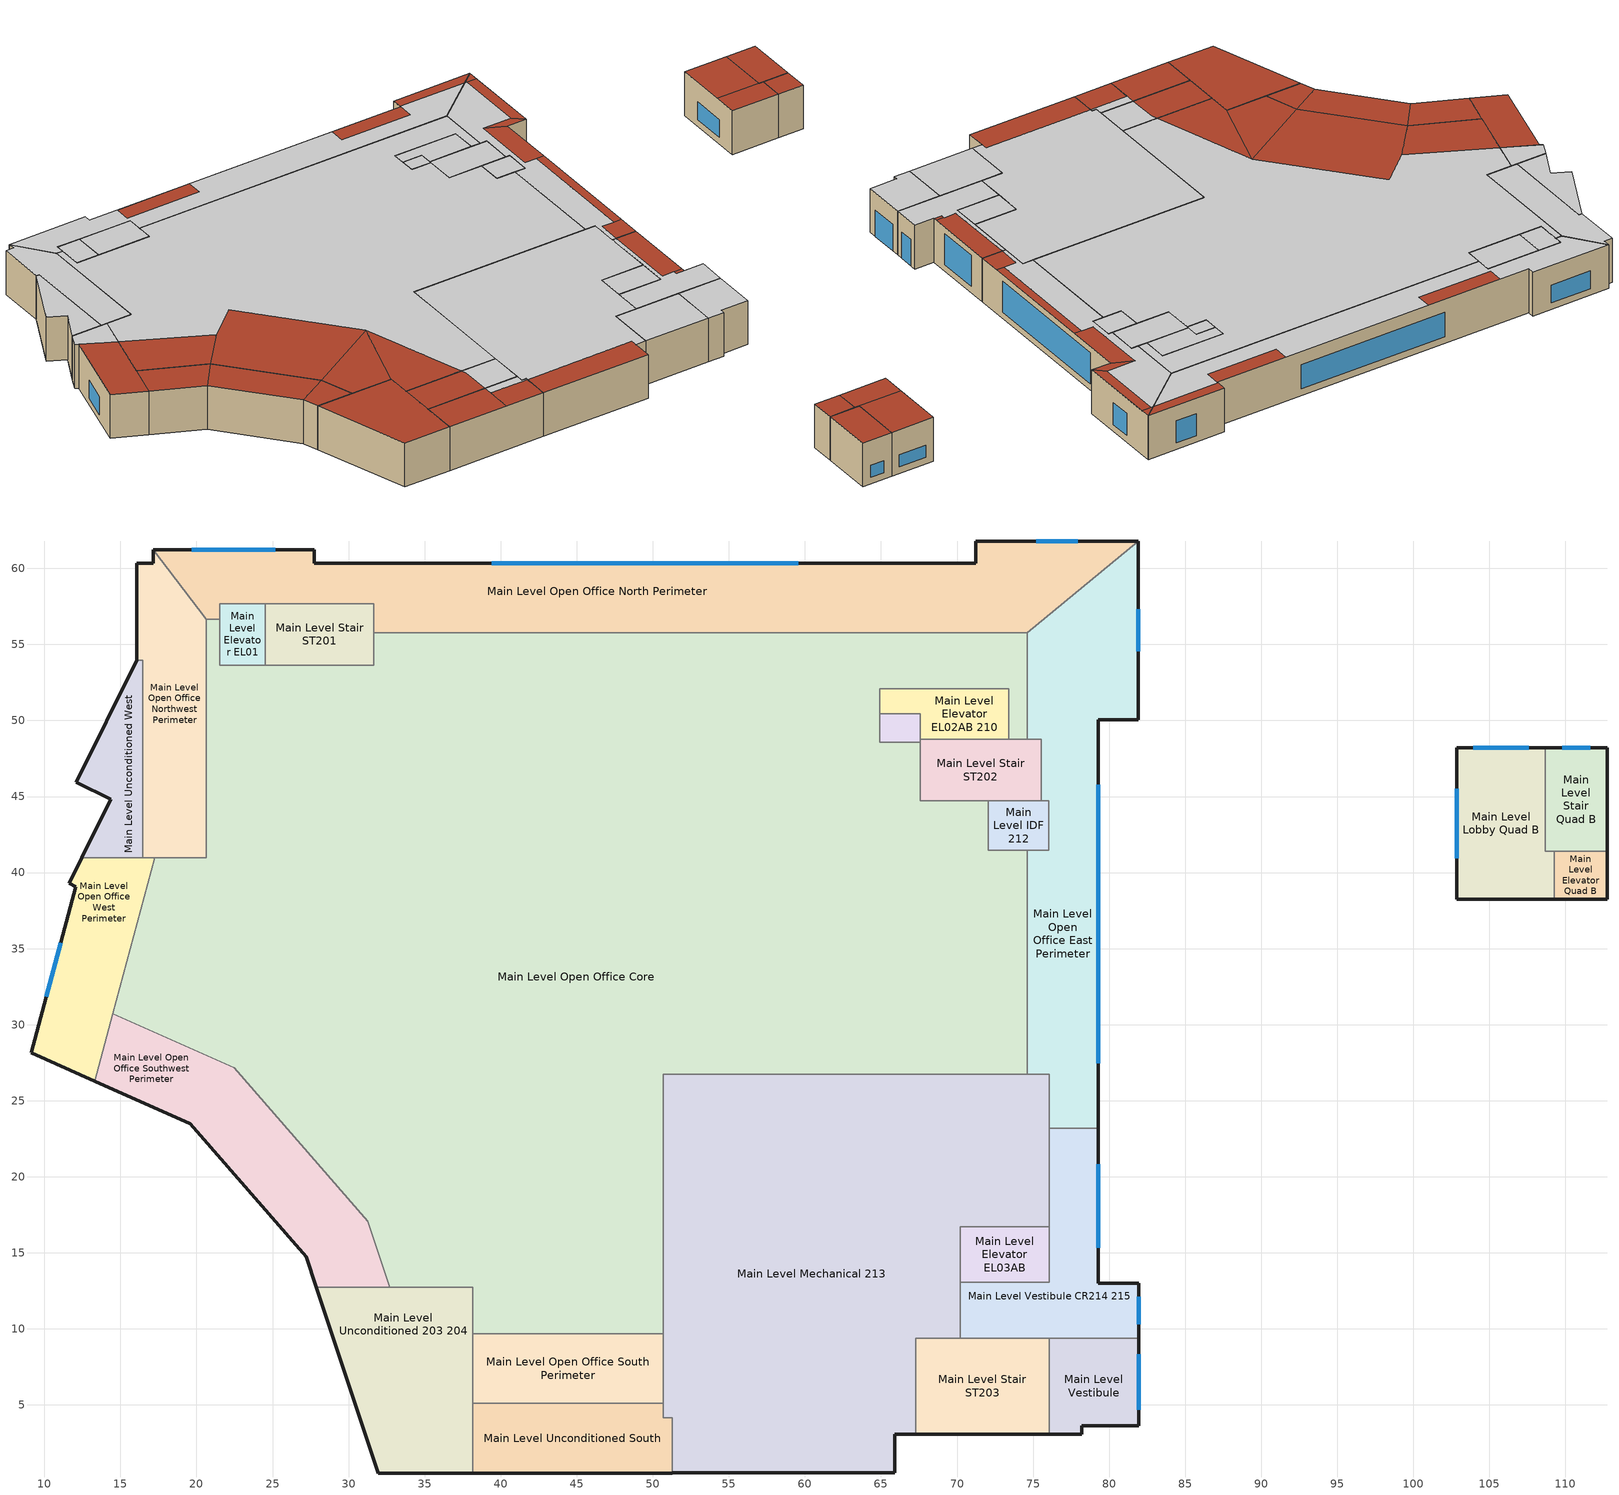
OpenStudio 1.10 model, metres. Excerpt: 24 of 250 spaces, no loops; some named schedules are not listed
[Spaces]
Main Level Unconditioned 203 204
 floor adiabatic (Interior Floor): 38.18,12.75 38.18,0.53 31.94,0.53 27.89,12.75 z7.62
 wall outside: 27.89,12.75 31.94,0.53 38.18,0.53 z7.62:13.69
 wall to Main Level Open Office Southwest Perimeter: 32.71,12.75 27.89,12.75 z7.62:13.69
 wall to Main Level Open Office Core: 38.18,9.67 38.18,12.75 32.71,12.75 z7.62:13.69
 wall to Main Level Open Office South Perimeter: 38.18,5.1 38.18,9.67 z7.62:13.69
 wall to Main Level Unconditioned South: 38.18,0.53 38.18,5.1 z7.62:13.69
 roof outside: 38.18,0.53 38.18,12.75 27.89,12.75 31.94,0.53 z13.69
Main Level Unconditioned South
 floor adiabatic (Interior Floor): 50.67,5.1 50.67,4.17 51.28,4.17 51.28,0.53 38.18,0.53 38.18,5.1 z7.62
 wall outside: 38.18,0.53 51.28,0.53 z7.62:13.69
 wall to Main Level Open Office South Perimeter: 50.67,5.1 38.18,5.1 z7.62:13.69
 wall to Main Level Mechanical 213: 51.28,0.53 51.28,4.17 50.67,4.17 50.67,5.1 z7.62:13.69
 ceiling adiabatic (Interior Ceiling): 51.28,3.9 51.28,4.17 50.67,4.17 50.67,5.1 46.18,5.1 46.18,3.9 z13.69
 roof outside: 51.28,0.53 51.28,3.9 46.18,3.9 46.18,0.53 z13.69; 46.18,0.53 46.18,5.1 38.18,5.1 38.18,0.53 z13.69
Main Level Mechanical 213
 floor adiabatic (Interior Floor): 76.05,26.74 76.05,16.72 70.21,16.72 70.21,9.4 67.29,9.4 67.29,3.08 65.9,3.08 65.9,0.53 51.28,0.53 51.28,4.17 50.67,4.17 50.67,26.74 z7.62
 wall outside: 51.28,0.53 65.9,0.53 65.9,3.08 67.29,3.08 z7.62:13.69
 wall to Main Level Elevator EL03AB: 70.21,13.06 70.21,16.72 76.05,16.72 z7.62:13.69
 wall to Main Level Vestibule CR214 215: 70.21,9.4 70.21,13.06 / 76.05,16.72 76.05,23.18 z7.62:13.69
 wall to Main Level Stair ST203: 67.29,3.08 67.29,9.4 70.21,9.4 z7.62:13.69
 wall to Main Level Open Office South Perimeter: 50.67,9.67 50.67,5.1 z7.62:13.69
 wall to Main Level Open Office Core: 74.63,26.74 50.67,26.74 50.67,9.67 z7.62:13.69
 wall to Main Level Open Office East Perimeter: 76.05,23.18 76.05,26.74 74.63,26.74 z7.62:13.69
 ceiling adiabatic (Interior Ceiling): 67.29,3.08 67.29,9.4 70.21,9.4 70.21,16.72 76.05,16.72 76.05,26.74 50.67,26.74 50.67,4.17 51.28,4.17 51.28,3.9 65.9,3.9 65.9,3.08 z13.69
 roof outside: 65.9,0.53 65.9,3.9 51.28,3.9 51.28,0.53 z13.69
Main Level Stair ST203
 floor adiabatic (Interior Floor): 76.05,9.4 76.05,3.08 67.29,3.08 67.29,9.4 z7.62
 wall outside: 67.29,3.08 76.05,3.08 z7.62:13.69
 wall to Main Level Vestibule: 76.05,3.08 76.05,9.4 z7.62:13.69
 wall to Main Level Vestibule CR214 215: 76.05,9.4 70.21,9.4 z7.62:13.69
 ceiling adiabatic (Interior Ceiling): 76.05,3.08 76.05,9.4 67.29,9.4 67.29,3.08 z13.69
Main Level Open Office Core
 floor adiabatic (Interior Floor): 21.52,56.64 21.52,53.62 31.65,53.62 31.65,55.76 74.63,55.76 74.63,48.77 73.41,48.77 73.41,52.07 64.92,52.07 64.92,48.55 67.57,48.55 67.57,44.7 72.07,44.7 72.07,41.47 74.63,41.47 74.63,26.74 50.67,26.74 50.67,9.67 38.18,9.67 38.18,12.75 32.71,12.75 31.27,17.07 22.48,27.16 14.51,30.7 17.27,40.99 20.66,40.99 20.66,56.64 z7.62
 wall to Main Level Open Office Northwest Perimeter: 20.66,56.64 20.66,40.99 17.27,40.99 z7.62:13.69
 wall to Main Level Open Office North Perimeter: 21.52,56.64 20.66,56.64 / 74.63,55.76 31.65,55.76 z7.62:13.69
 wall to Main Level Elevator EL01: 24.54,53.62 21.52,53.62 21.52,56.64 z7.62:13.69
 wall to Main Level Stair ST201: 31.65,55.76 31.65,53.62 24.54,53.62 z7.62:13.69
 wall to Main Level Open Office East Perimeter: 74.63,48.77 74.63,55.76 / 74.63,26.74 74.63,41.47 z7.62:13.69
 wall to Main Level Stair ST202: 73.41,48.77 74.63,48.77 / 72.07,44.7 67.57,44.7 67.57,48.55 z7.62:13.69
 wall to Main Level Elevator EL02AB 210: 64.92,50.44 64.92,52.07 73.41,52.07 73.41,48.77 z7.62:13.69
 wall to Main Level Electrical 211: 67.57,48.55 64.92,48.55 64.92,50.44 z7.62:13.69
 wall to Main Level IDF 212: 74.63,41.47 72.07,41.47 72.07,44.7 z7.62:13.69
 wall to Main Level Open Office South Perimeter: 38.18,9.67 50.67,9.67 z7.62:13.69
 wall to Main Level Open Office Southwest Perimeter: 14.51,30.7 22.48,27.16 31.27,17.07 32.71,12.75 z7.62:13.69
 wall to Main Level Open Office West Perimeter: 17.27,40.99 14.51,30.7 z7.62:13.69
 ceiling adiabatic (Interior Ceiling): 50.67,9.67 50.67,26.74 74.63,26.74 74.63,41.47 72.07,41.47 72.07,44.7 67.57,44.7 67.57,48.55 64.92,48.55 64.92,52.07 73.41,52.07 73.41,48.77 74.63,48.77 74.63,55.76 31.65,55.76 31.65,53.62 21.52,53.62 21.52,56.64 20.66,56.64 20.66,40.99 17.27,40.99 16.21,37.03 26.54,31.92 30.68,35.51 41.5,23.04 45.92,9.67 z13.69
 roof outside: 22.48,27.16 26.54,31.92 16.21,37.03 14.51,30.7 z13.69; 31.27,17.07 41.5,23.04 30.68,35.51 26.54,31.92 22.48,27.16 z13.69; 38.18,12.75 41.5,23.04 31.27,17.07 32.71,12.75 z13.69; 45.92,9.67 41.5,23.04 38.18,12.75 38.18,9.67 z13.69
Main Level Vestibule CR214 215
 floor adiabatic (Interior Floor): 79.29,23.18 79.29,13.01 81.93,13.01 81.93,9.4 70.21,9.4 70.21,13.06 76.05,13.06 76.05,23.18 z7.62
 wall outside: 81.93,9.4 81.93,13.01 79.29,13.01 79.29,23.18 z7.62:13.69
 wall to Main Level Elevator EL03AB: 76.05,16.72 76.05,13.06 70.21,13.06 z7.62:13.69
 wall to Main Level Open Office East Perimeter: 79.29,23.18 76.05,23.18 z7.62:13.69
 wall to Main Level Vestibule: 76.05,9.4 81.93,9.4 z7.62:13.69
 window: 81.93,10.29 81.93,12.12 z7.62:11.28
 window (NE_Ops Proposed Glazing - U-0.42/SHGC-0.27/VLT-0.65): 79.29,15.35 79.29,20.84 z8.53:12.8
 ceiling adiabatic (Interior Ceiling): 81.93,9.4 81.93,13.01 78.2,13.01 78.2,13.51 76.54,13.51 76.54,23.18 76.05,23.18 76.05,13.06 70.21,13.06 70.21,9.4 z13.69
 roof outside: 79.29,13.51 79.29,23.18 76.54,23.18 76.54,13.51 z13.69; 79.29,13.01 79.29,13.51 78.2,13.51 78.2,13.01 z13.69
Main Level Open Office Southwest Perimeter
 floor adiabatic (Interior Floor): 14.51,30.7 22.48,27.16 31.27,17.07 32.71,12.75 27.89,12.75 27.22,14.76 19.61,23.5 13.33,26.29 z7.62
 wall outside: 13.33,26.29 19.61,23.5 27.22,14.76 27.89,12.75 z7.62:13.69
 wall to Main Level Open Office West Perimeter: 14.51,30.7 13.33,26.29 z7.62:13.69
 roof outside: 19.61,23.5 22.48,27.16 14.51,30.7 13.33,26.29 z13.69; 27.22,14.76 31.27,17.07 22.48,27.16 19.61,23.5 z13.69; 27.89,12.75 32.71,12.75 31.27,17.07 27.22,14.76 z13.69
Main Level Elevator EL03AB
 floor adiabatic (Interior Floor): 76.05,16.72 76.05,13.06 70.21,13.06 70.21,16.72 z7.62
 ceiling adiabatic (Interior Ceiling): 76.05,13.06 76.05,16.72 70.21,16.72 70.21,13.06 z13.69
Main Level Open Office West Perimeter
 floor adiabatic (Interior Floor): 17.27,40.99 13.33,26.29 9.15,28.14 12.08,39.08 11.62,39.3 12.46,40.99 z7.62
 wall outside: 12.46,40.99 11.62,39.3 12.08,39.08 9.15,28.14 13.33,26.29 z7.62:13.69
 wall to Main Level Unconditioned West: 16.48,40.99 12.46,40.99 z7.62:13.69
 wall to Main Level Open Office Northwest Perimeter: 17.27,40.99 16.48,40.99 z7.62:13.69
 window (NE_Ops Proposed Glazing - U-0.42/SHGC-0.27/VLT-0.65): 11.09,35.38 10.14,31.84 z8.53:11.05
 ceiling adiabatic (Interior Ceiling): 16.21,37.03 17.27,40.99 12.46,40.99 11.62,39.3 z13.69
 roof outside: 13.33,26.29 16.21,37.03 12.08,39.08 9.15,28.14 z13.69
Main Level Open Office East Perimeter
 floor outside: 78.62,54.98 80.06,53.53 79.29,52.76 77.84,54.2 z7.62; 81.9,53.53 81.9,50.05 79.29,50.05 79.29,52.76 80.06,53.53 z7.62; 81.9,61.8 81.9,53.53 80.06,53.53 76.38,57.21 z7.62
 floor adiabatic (Interior Floor): 79.29,48.77 79.29,23.18 76.05,23.18 76.05,26.74 74.63,26.74 74.63,41.47 76.04,41.47 76.04,44.7 75.53,44.7 75.53,48.77 z7.62; 76.38,57.21 78.62,54.98 77.84,54.2 79.29,52.76 79.29,48.77 74.63,48.77 74.63,55.76 z7.62
 wall outside: 79.29,23.18 79.29,50.05 81.9,50.05 81.9,61.8 z7.62:13.69
 wall to Main Level Open Office North Perimeter: 81.9,61.8 74.63,55.76 z7.62:13.69
 wall to Main Level IDF 212: 75.53,44.7 76.04,44.7 76.04,41.47 74.63,41.47 z7.62:13.69
 wall to Main Level Stair ST202: 74.63,48.77 75.53,48.77 75.53,44.7 z7.62:13.69
 window (NE_Ops Proposed Glazing - U-0.42/SHGC-0.27/VLT-0.65): 81.9,54.55 81.9,57.3 z8.53:11.58; 79.29,27.47 79.29,45.76 z8.53:12.8
 ceiling adiabatic (Interior Ceiling): 76.54,23.18 76.54,26.2 78.23,26.2 78.23,42.46 76.67,42.46 76.67,51.23 80.58,51.23 80.58,60.48 80.31,60.48 74.63,55.76 74.63,48.77 75.53,48.77 75.53,44.7 76.04,44.7 76.04,41.47 74.63,41.47 74.63,26.74 76.05,26.74 76.05,23.18 z13.69
 roof outside: 81.9,60.48 81.9,61.8 80.31,60.48 z13.69; 81.9,50.05 81.9,60.48 80.58,60.48 80.58,51.23 z13.69; 79.29,42.46 79.29,50.05 76.67,51.23 76.67,42.46 z13.69; 81.9,50.05 80.58,51.23 76.67,51.23 79.29,50.05 z13.69; 79.29,26.2 79.29,42.46 78.23,42.46 78.23,26.2 z13.69; 79.29,23.18 79.29,26.2 76.54,26.2 76.54,23.18 z13.69
Main Level Lobby Quad B
 floor adiabatic (Interior Floor): 108.67,48.2 108.67,41.4 109.25,41.4 109.25,38.25 102.85,38.25 102.85,48.2 z7.62
 wall outside: 108.67,48.2 102.85,48.2 102.85,38.25 109.25,38.25 z7.62:13.69
 wall to Main Level Stair Quad B: 109.25,41.4 108.67,41.4 108.67,48.2 z7.62:13.69
 wall to Main Level Elevator Quad B: 109.25,38.25 109.25,41.4 z7.62:13.69
 window (NE_Ops Proposed Glazing - U-0.42/SHGC-0.27/VLT-0.65): 102.85,45.51 102.85,40.94 z8.53:10.97; 107.59,48.2 103.93,48.2 z8.53:10.21
 roof outside: 109.25,38.25 109.25,41.4 102.85,41.4 102.85,38.25 z13.69; 108.67,41.4 108.67,48.2 102.85,48.2 102.85,41.4 z13.69
Main Level Elevator Quad B
 floor adiabatic (Interior Floor): 112.74,41.4 112.74,38.25 109.25,38.25 109.25,41.4 z7.62
 wall outside: 109.25,38.25 112.74,38.25 112.74,41.4 z7.62:13.69
 wall to Main Level Stair Quad B: 112.74,41.4 109.25,41.4 z7.62:13.69
 roof outside: 112.74,38.25 112.74,41.4 109.25,41.4 109.25,38.25 z13.69
Main Level Unconditioned West
 floor adiabatic (Interior Floor): 16.48,53.96 16.48,40.99 12.46,40.99 14.35,44.81 12.1,45.93 16.08,53.96 z7.62
 wall outside: 16.08,53.96 12.1,45.93 14.35,44.81 12.46,40.99 z7.62:13.69
 wall to Main Level Open Office Northwest Perimeter: 16.48,40.99 16.48,53.96 16.08,53.96 z7.62:13.69
 ceiling adiabatic (Interior Ceiling): 16.48,40.99 16.48,53.96 16.08,53.96 12.1,45.93 14.35,44.81 12.46,40.99 z13.69
Main Level Open Office Northwest Perimeter
 floor adiabatic (Interior Floor): 17.15,61.21 20.66,56.64 20.66,40.99 16.48,40.99 16.48,53.96 16.08,53.96 16.08,60.33 17.15,60.33 z7.62
 wall outside: 17.15,61.21 17.15,60.33 16.08,60.33 16.08,53.96 z7.62:13.69
 wall to Main Level Open Office North Perimeter: 20.66,56.64 17.15,61.21 z7.62:13.69
 ceiling adiabatic (Interior Ceiling): 20.66,40.99 20.66,56.64 17.15,61.21 17.15,60.33 16.08,60.33 16.08,53.96 16.48,53.96 16.48,40.99 z13.69
Main Level Stair Quad B
 floor adiabatic (Interior Floor): 112.74,48.2 112.74,41.4 108.67,41.4 108.67,48.2 z7.62
 wall outside: 112.74,41.4 112.74,48.2 108.67,48.2 z7.62:13.69
 window (NE_Ops Proposed Glazing - U-0.42/SHGC-0.27/VLT-0.65): 111.62,48.2 109.79,48.2 z8.53:10.21
 roof outside: 112.74,41.4 112.74,48.2 108.67,48.2 108.67,41.4 z13.69
Main Level IDF 212
 floor adiabatic (Interior Floor): 76.04,44.7 76.04,41.47 72.07,41.47 72.07,44.7 z7.62
 wall to Main Level Stair ST202: 75.53,44.7 72.07,44.7 z7.62:13.69
 ceiling adiabatic (Interior Ceiling): 76.04,41.47 76.04,44.7 72.07,44.7 72.07,41.47 z13.69
Main Level Stair ST202
 floor adiabatic (Interior Floor): 75.53,48.77 75.53,44.7 67.57,44.7 67.57,48.77 z7.62
 wall to Main Level Electrical 211: 67.57,48.77 67.57,48.55 z7.62:13.69
 wall to Main Level Elevator EL02AB 210: 73.41,48.77 67.57,48.77 z7.62:13.69
 ceiling adiabatic (Interior Ceiling): 75.53,44.7 75.53,48.77 67.57,48.77 67.57,44.7 z13.69
Main Level Electrical 211
 floor adiabatic (Interior Floor): 67.57,50.44 67.57,48.55 64.92,48.55 64.92,50.44 z7.62
 wall to Main Level Elevator EL02AB 210: 67.57,48.77 67.57,50.44 64.92,50.44 z7.62:13.69
 ceiling adiabatic (Interior Ceiling): 67.57,48.55 67.57,50.44 64.92,50.44 64.92,48.55 z13.69
Main Level Elevator EL02AB 210
 floor adiabatic (Interior Floor): 73.41,52.07 73.41,48.77 67.57,48.77 67.57,50.44 64.92,50.44 64.92,52.07 z7.62
 ceiling adiabatic (Interior Ceiling): 73.41,48.77 73.41,52.07 64.92,52.07 64.92,50.44 67.57,50.44 67.57,48.77 z13.69
Main Level Elevator EL01
 floor adiabatic (Interior Floor): 24.54,57.69 24.54,53.62 21.52,53.62 21.52,57.69 z7.62
 wall to Main Level Open Office North Perimeter: 24.54,57.69 21.52,57.69 21.52,56.64 z7.62:13.69
 wall to Main Level Stair ST201: 24.54,53.62 24.54,57.69 z7.62:13.69
 ceiling adiabatic (Interior Ceiling): 24.54,53.62 24.54,57.69 21.52,57.69 21.52,53.62 z13.69
Main Level Stair ST201
 floor adiabatic (Interior Floor): 31.65,57.69 31.65,53.62 24.54,53.62 24.54,57.69 z7.62
 wall to Main Level Open Office North Perimeter: 31.65,55.76 31.65,57.69 24.54,57.69 z7.62:13.69
 ceiling adiabatic (Interior Ceiling): 31.65,53.62 31.65,57.69 24.54,57.69 24.54,53.62 z13.69
Main Level Open Office North Perimeter
 floor outside: 81.9,61.8 76.38,57.21 72.49,61.1 73.18,61.8 z7.62; 72.49,61.1 75.06,58.54 74.28,57.76 71.72,60.33 z7.62; 73.18,61.8 71.72,60.33 71.23,60.33 71.23,61.8 z7.62
 floor adiabatic (Interior Floor): 17.15,61.21 27.74,61.21 27.74,60.33 71.72,60.33 74.28,57.76 75.06,58.54 76.38,57.21 74.63,55.76 31.65,55.76 31.65,57.69 21.52,57.69 21.52,56.64 20.66,56.64 z7.62
 wall outside: 81.9,61.8 71.23,61.8 71.23,60.33 27.74,60.33 27.74,61.21 17.15,61.21 z7.62:13.69
 window (NE_Ops Proposed Glazing - U-0.42/SHGC-0.27/VLT-0.65): 77.94,61.8 75.19,61.8 z8.53:11.58; 25.19,61.21 19.7,61.21 z8.53:10.97; 59.55,60.33 39.43,60.33 z8.53:11.89
 ceiling adiabatic (Interior Ceiling): 74.63,55.76 80.31,60.48 71.23,60.48 71.23,58.29 61.68,58.29 61.68,60.33 27.74,60.33 27.74,61.21 17.15,61.21 20.66,56.64 21.52,56.64 21.52,57.69 31.65,57.69 31.65,55.76 z13.69
 roof outside: 71.23,58.29 71.23,60.33 61.68,60.33 61.68,58.29 z13.69; 80.31,60.48 81.9,61.8 71.23,61.8 71.23,60.48 z13.69; 41.71,58.29 41.71,60.33 31.67,60.33 31.67,58.29 z13.69
Main Level Vestibule
 floor adiabatic (Interior Floor): 81.93,9.4 81.93,3.64 78.2,3.64 78.2,3.08 76.05,3.08 76.05,9.4 z7.62
 wall outside: 76.05,3.08 78.2,3.08 78.2,3.64 81.93,3.64 81.93,9.4 z7.62:13.69
 window: 81.93,4.69 81.93,8.35 z7.62:11.28
 ceiling adiabatic (Interior Ceiling): 78.2,3.08 78.2,3.64 81.93,3.64 81.93,9.4 76.05,9.4 76.05,3.08 z13.69
Main Level Open Office South Perimeter
 floor adiabatic (Interior Floor): 50.67,9.67 50.67,5.1 38.18,5.1 38.18,9.67 z7.62
 ceiling adiabatic (Interior Ceiling): 50.67,5.1 50.67,9.67 45.92,9.67 46.18,8.89 46.18,5.1 z13.69
 roof outside: 46.18,5.1 46.18,8.89 45.92,9.67 38.18,9.67 38.18,5.1 z13.69
[Building]
NE_Ops: Default Construction Set=90.1-2007 - CZ5 - Office
[ClimateZones]
Climate Zone Institution Name 1=ASHRAE; Climate Zone Document Name 1=ANSI/ASHRAE Standard 169; Climate Zone Document Year 1=2006; Climate Zone Value 1=5B; Climate Zone Institution Name 2=CEC; Climate Zone Document Name 2=California Climate Zone Descriptions; Climate Zone Document Year 2=1995
[Site]
Broomfield Jeffco  Boulder   S: Latitude {deg}=40.13; Longitude {deg}=-105.24; Time Zone {hr}=-7; Elevation {m}=1689
[SizingPeriod:DesignDay] Barometric Pressure {Pa}=83011; Sky Clearness=0; Rain Indicator=0; Snow Indicator=0; Day of Month=21; Daylight Saving Time Indicator=0; Dry-Bulb Temperature Range Modifier Type=DefaultMultipliers
Name | Maximum Dry-Bulb Temperature {C} | Daily Dry-Bulb Temperature Range {deltaC} | Humidity Indicating Conditions at Maximum Dry-Bulb {BasedOnField A3} | Wind Speed {m/s} | Wind Direction {deg} | Month | Day Type | Humidity Indicating Type | Solar Model Indicator | ASHRAE Taub | ASHRAE Taud
Denver Intl Ap Ann Htg Wind 99.6% Condns WS=>MCDB | 1.8 | 0 | 1.8 | 14.1 | 160 | 12 | WinterDesignDay | Wetbulb | ASHRAEClearSky
Denver Intl Ap Ann Clg .4% Condns Enth=>MDB | 27 | 15.2 | 58300 | 4.2 | 80 | 7 | SummerDesignDay | Enthalpy | ASHRAETau | 0.424 | 2.012
Denver Intl Ap Ann Htg 99.6% Condns DB | -17.4 | 0 | -17.4 | 3.3 | 160 | 12 | WinterDesignDay | Wetbulb | ASHRAEClearSky
Denver Intl Ap Ann Clg .4% Condns WB=>MDB | 27.3 | 15.2 | 18.3 | 4.2 | 80 | 7 | SummerDesignDay | Wetbulb | ASHRAETau | 0.424 | 2.012
[Construction]
ExtSlabCarpet 4in ClimateZone 1-8: MAT-CC05 4 HW CONCRETE, CP02 CARPET PAD
Interior Floor: F16 Acoustic tile, F05 Ceiling air space resistance, M11 100mm lightweight concrete
Interior Wall: G01a 19mm gypsum board, F04 Wall air space resistance, G01a 19mm gypsum board
Interior Ceiling: M11 100mm lightweight concrete, F05 Ceiling air space resistance, F16 Acoustic tile
Exterior Door: F08 Metal surface, I01 25mm insulation board
Interior Window: Clear 3mm
Interior Door; Interior Partition: G05 25mm wood
ASHRAE 90.1-2007 ExtWindow Metal ClimateZone 4-6: Fixed Window 3.12/0.40/0.31
NE_Ops Proposed Exterior Wall: Sandstone - 5 in. - 120 lb/ft3, Polyiso Foil-Faced Rigid Insulation - 2 in., Gypsum Board - 5/8 in., Steel-Framed - 6 in. Studs - 16 in. OC - R-21 Cavity Insulation, Gypsum Board - 5/8 in.
NE_Ops Proposed Glazing - U-0.42/SHGC-0.27/VLT-0.65: NE_Ops Proposed Glazing - U-0.42/SHGC-0.27/VLT-0.65
90.1-2007 Nonres 5B Window Metal framing entrance door: Theoretical Glass [185]
ASHRAE 90.1-2007 Floor SteelJoist ClimateZone 5: ASHRAE 90.1-2007 CZ 5 Exposed Floor Insulation, 8IN CONCRETE HW RefBldg, CP02 CARPET PAD
NE_Ops Proposed Roof: Roof Membrane, MAT-CC05 3 HW CONCRETE, Polyiso Rigid Insulation - 6 in., MAT-CC05 4 HW CONCRETE, Metal Decking
[Material]
Name | Roughness | Thickness {m} | Conductivity {W/m-K} | Density {kg/m3} | Specific Heat {J/kg-K} | Thermal Absorptance | Solar Absorptance | Visible Absorptance
MAT-CC05 4 HW CONCRETE | Rough | 0.1016 | 1.311 | 2240 | 836.8 | 0.9 | 0.85 | 0.85
Roof Membrane | VeryRough | 0.0095 | 0.16 | 1121.29 | 1460 | 0.9 | 0.7 | 0.7
Metal Decking | MediumSmooth | 0.0015 | 45.006 | 7680 | 418.4 | 0.9 | 0.6 | 0.6
F16 Acoustic tile | MediumSmooth | 0.0191 | 0.06 | 368 | 590 | 0.9 | 0.3 | 0.3
M11 100mm lightweight concrete | MediumRough | 0.1016 | 0.53 | 1280 | 840 | 0.9 | 0.5 | 0.5
G01a 19mm gypsum board | MediumSmooth | 0.019 | 0.16 | 800 | 1090 | 0.9 | 0.4 | 0.4
F08 Metal surface | Smooth | 0.0008 | 45.28 | 7824 | 500 | 0.9 | 0.7 | 0.7
I01 25mm insulation board | MediumRough | 0.0254 | 0.03 | 43 | 1210 | 0.9 | 0.6 | 0.6
G05 25mm wood | MediumSmooth | 0.0254 | 0.15 | 608 | 1630 | 0.9 | 0.5 | 0.5
8IN CONCRETE HW RefBldg | Rough | 0.2032 | 1.311 | 2240 | 836.8 | 0.9 | 0.7 | 0.7
Steel-Framed - 6 in. Studs - 16 in. OC - R-21 Cavity Insulation | Smooth | 0.1524 | 0.117196 | 69.5201 | 628.02
Gypsum Board - 5/8 in. | MediumSmooth | 0.015875 | 0.16 | 800 | 1090
MAT-CC05 3 HW CONCRETE | Rough | 0.0762 | 1.311 | 2240 | 836.8 | 0.9 | 0.85 | 0.85
Sandstone - 5 in. - 120 lb/ft3 | MediumRough | 0.127 | 1.9 | 1922.22 | 790
[Material:NoMass] Thermal Absorptance=0.9
Name | Roughness | Thermal Resistance {m2-K/W} | Solar Absorptance | Visible Absorptance
CP02 CARPET PAD | Smooth | 0.1 | 0.8 | 0.8
ASHRAE 90.1-2007 CZ 5 Exposed Floor Insulation | MediumRough | 4.38514 | 0.7 | 0.7
[Material:AirGap]
Name | Thermal Resistance {m2-K/W}
F05 Ceiling air space resistance | 0.18
F04 Wall air space resistance | 0.15
Polyiso Rigid Insulation - 6 in. | 6.16386
Polyiso Foil-Faced Rigid Insulation - 2 in. | 2.24717
[WindowMaterial:Glazing] Optical Data Type=SpectralAverage; Thickness {m}=0.003; Infrared Transmittance at Normal Incidence=0
Name | Solar Transmittance at Normal Incidence | Front Side Solar Reflectance at Normal Incidence | Back Side Solar Reflectance at Normal Incidence | Visible Transmittance at Normal Incidence | Front Side Visible Reflectance at Normal Incidence | Back Side Visible Reflectance at Normal Incidence | Front Side Infrared Hemispherical Emissivity | Back Side Infrared Hemispherical Emissivity | Conductivity {W/m-K} | Dirt Correction Factor for Solar and Visible Transmittance | Solar Diffusing
Clear 3mm | 0.837 | 0.075 | 0 | 0.898 | 0.081 | 0 | 0.84 | 0.84 | 0.9 | 1 | No
Theoretical Glass [185] | 0.39034 | 0.55966 | 0.55966 | 0.507883 | 0.442117 | 0.442117 | 0.9 | 0.9 | 0.0457051
[WindowMaterial:SimpleGlazingSystem]
Name | U-Factor {W/m2-K} | Solar Heat Gain Coefficient | Visible Transmittance
Fixed Window 3.12/0.40/0.31 | 3.12304 | 0.4 | 0.31
NE_Ops Proposed Glazing - U-0.42/SHGC-0.27/VLT-0.65 | 2.38487 | 0.27 | 0.65
[DefaultConstructionSet]
90.1-2007 - CZ5 - Office: Default Exterior Surface Constructions=Default Surface Constructions 34; Default Interior Surface Constructions=Default Surface Constructions 35; Default Ground Contact Surface Constructions=Default Surface Constructions 36; Default Exterior SubSurface Constructions=Default Sub Surface Constructions 23; Default Interior SubSurface Constructions=Default Sub Surface Constructions 24; Interior Partition Construction=Interior Partition
[DefaultSurfaceConstructions]
Name | Floor Construction | Wall Construction | Roof Ceiling Construction
Default Surface Constructions 34 | ASHRAE 90.1-2007 Floor SteelJoist ClimateZone 5 | NE_Ops Proposed Exterior Wall | NE_Ops Proposed Roof
Default Surface Constructions 35 | Interior Floor | Interior Wall | Interior Ceiling
Default Surface Constructions 36 | ExtSlabCarpet 4in ClimateZone 1-8 | ExtSlabCarpet 4in ClimateZone 1-8 | ExtSlabCarpet 4in ClimateZone 1-8
[DefaultSubSurfaceConstructions]
Name | Fixed Window Construction | Operable Window Construction | Door Construction | Glass Door Construction | Skylight Construction | Tubular Daylight Dome Construction | Tubular Daylight Diffuser Construction
Default Sub Surface Constructions 23 | ASHRAE 90.1-2007 ExtWindow Metal ClimateZone 4-6 | ASHRAE 90.1-2007 ExtWindow Metal ClimateZone 4-6 | Exterior Door | 90.1-2007 Nonres 5B Window Metal framing entrance door | ASHRAE 90.1-2007 ExtWindow Metal ClimateZone 4-6 | Interior Window | Interior Window
Default Sub Surface Constructions 24 | Interior Window | Interior Window | Interior Door
[BuildingStory]
Main Level: Nominal Z Coordinate {m}=0; Nominal Floor to Floor Height {m}=6.0706
[Space] Building Story=Main Level
Name | Thermal Zone | Space Type
Main Level Unconditioned 203 204 | Main Level Unconditioned 203 204 Zone
Main Level Unconditioned South | Main Level Unconditioned South Zone
Main Level Mechanical 213 | Main Level Mechanical 213 Zone | 90.1-2007 - NE_Ops - AlwaysOn - MechRoom - NoVentilation
Main Level Stair ST203 | Main Level Stair ST203 Zone | 90.1-2007 - NE_Ops - AlwaysOn - Stair - NoVentilation
Main Level Open Office Core | Main Level Office Core Zone | 90.1-2007 - NE_Ops - FullOffOther - OpenOffice - AHU-2-03
Main Level Vestibule CR214 215; Main Level Vestibule | Main Level Vestibule Zone | 90.1-2007 - NE_Ops - FullOffOther - Vestibule - AHU-2-03
Main Level Open Office Southwest Perimeter | Main Level Open Office Southwest Perimeter Zone | 90.1-2007 - NE_Ops - FullOffOther - OpenOffice - AHU-2-03
Main Level Elevator EL03AB | Main Level Elevator EL03AB Zone
Main Level Open Office West Perimeter | Main Level Open Office West Perimeter Zone | 90.1-2007 - NE_Ops - FullOffOther - OpenOffice - AHU-2-03
Main Level Open Office East Perimeter | Main Level Open Office East Perimeter Zone | 90.1-2007 - NE_Ops - FullOffOther - OpenOffice - AHU-2-03
Main Level Lobby Quad B | Main Level Lobby Quad B Zone | 90.1-2007 - NE_Ops - FullOffOther - Lobby - AHU-2-03
Main Level Elevator Quad B | Main Level Elevator Quad B Zone
Main Level Unconditioned West | Main Level Unconditioned West Zone
Main Level Open Office Northwest Perimeter | Main Level Open Office Northwest Perimeter Zone | 90.1-2007 - NE_Ops - FullOffOther - OpenOffice - AHU-2-03
Main Level Stair Quad B | Main Level Stair Quad B Zone | 90.1-2007 - NE_Ops - AlwaysOn - Stair - NoVentilation
Main Level IDF 212 | Main Level IDF 212 Zone | 90.1-2007 - NE_Ops - AlwaysOn - IT_Room - NoVentilation
Main Level Stair ST202 | Main Level Stair ST202 Zone | 90.1-2007 - NE_Ops - AlwaysOn - Stair - NoVentilation
Main Level Electrical 211 | Main Level Office Core Zone | 90.1-2007 - NE_Ops - FullOffOther - ElecRoom - AHU-2-03
Main Level Elevator EL02AB 210 | Main Level Elevator EL02AB 210 Zone
Main Level Elevator EL01 | Main Level Elevator EL01 Zone
Main Level Stair ST201 | Main Level Stair ST201 Zone | 90.1-2007 - NE_Ops - AlwaysOn - Stair - NoVentilation
Main Level Open Office North Perimeter | Main Level Open Office North Perimeter Zone | 90.1-2007 - NE_Ops - FullOffOther - OpenOffice - AHU-2-03
Main Level Open Office South Perimeter | Main Level Open Office South Perimeter Zone | 90.1-2007 - NE_Ops - FullOffOther - OpenOffice - AHU-2-03
[ThermalZone] Use Ideal Air Loads=No
Name | Multiplier | Thermostat
Main Level Vestibule Zone | 1 | Main Level Vestibule Thermostat
Main Level Office Core Zone | 1 | Main Level Office Core Thermostat
Main Level Elevator EL03AB Zone; Main Level Elevator Quad B Zone; Main Level Unconditioned West Zone; Main Level Elevator EL01 Zone; Main Level Elevator EL02AB 210 Zone; Main Level Unconditioned 203 204 Zone; Main Level Unconditioned South Zone
Main Level Open Office North Perimeter Zone |  | Main Level Open Office North Perimeter Thermostat
Main Level Open Office West Perimeter Zone |  | Main Level Open Office West Perimeter Thermostat
Main Level Open Office Northwest Perimeter Zone |  | Main Level Open Office Northwest Perimeter Thermostat
Main Level Stair Quad B Zone |  | Main Level Stair Quad B Thermostat
Main Level Open Office South Perimeter Zone |  | Main Level Open Office South Perimeter Thermostat
Main Level Stair ST201 Zone |  | Main Level Stair ST201 Thermostat
Main Level Open Office East Perimeter Zone |  | Main Level Open Office East Perimeter Thermostat
Main Level IDF 212 Zone |  | Main Level IDF 212 Thermostat
Main Level Stair ST202 Zone |  | Main Level Stair ST202 Thermostat
Main Level Open Office Southwest Perimeter Zone |  | Main Level Open Office Southwest Perimeter Thermostat
Main Level Mechanical 213 Zone |  | Main Level Mechanical 213 Thermostat
Main Level Lobby Quad B Zone |  | Main Level Lobby Quad B Thermostat
Main Level Stair ST203 Zone |  | Main Level Stair ST203 Thermostat
[People:Definition] Number of People Calculation Method=People/Area; Fraction Radiant=0.3
Name | People per Space Floor Area {person/m2}
90.1-2007 - Office - Corridor People Definition | 0.0107639
90.1-2007 - Office - IT_Room People Definition | 0.0538196
90.1-2007 - Office - OpenOffice People Definition | 0.0565105
[ElectricEquipment:Definition] Design Level Calculation Method=Watts/Area
Name | Watts per Space Floor Area {W/m2} | Watts per Person {W/person}
90.1-2007 - Noresco - Corridor Electric Equipment Definition; 90.1-2007 - Noresco - MechRoom Electric Equipment Definition | 0
90.1-2007 - Noresco - ElecRoom Electric Equipment Definition | 53.8196
90.1-2007 - Noresco - IT_Room Electric Equipment Definition | 269.098 | 0
90.1-2007 - CU Office - OpenOffice Electric Equipment Definition | 7.53474 | 0
[DefaultScheduleSet]
Name | Number of People Schedule | People Activity Level Schedule | Lighting Schedule | Electric Equipment Schedule | Gas Equipment Schedule | Infiltration Schedule
90.1-2007 - NE_Ops - FullOffOther - Vestibule Schedule Set; 90.1-2007 - NE_Ops - FullOffOther - Lobby Schedule Set; 90.1-2007 - NE_Ops - FullOffOther - OpenOffice Schedule Set | NE_Ops FullOffOther OpenOffice Occupancy Schedule | NE_Ops FullOffOther OpenOffice Activity Schedule | NE_Ops FullOffOther OpenOffice Lighting Schedule | NE_Ops FullOffOther OpenOffice Equipment Schedule | NE_Ops FullOffOther OpenOffice Equipment Schedule | NE_Ops FullOffOther Infiltration Schedule
90.1-2007 - NE_Ops - AlwaysOn - MechRoom Schedule Set | NE_Ops MechRoom Occupancy Schedule | NE_Ops AlwaysOn IT_Room Activity Schedule | NE_Ops MechRoom Lighting Schedule | NE_Ops MechRoom Equipment Schedule | NE_Ops MechRoom Equipment Schedule | NE_Ops AlwaysOn Infiltration Schedule
90.1-2007 - NE_Ops - FullOffOther - ElecRoom Schedule Set | NE_Ops ElecRoom Occupancy Schedule | NE_Ops FullOffOther OpenOffice Activity Schedule | NE_Ops ElecRoom Lighting Schedule | NE_Ops ElecRoom Equipment Schedule | NE_Ops ElecRoom Equipment Schedule | NE_Ops FullOffOther Infiltration Schedule
90.1-2007 - NE_Ops - AlwaysOn - Stair Schedule Set | NE_Ops Stair Occupancy Schedule | NE_Ops AlwaysOn IT_Room Activity Schedule | NE_Ops Stair Lighting Schedule | NE_Ops Stair Equipment Schedule | NE_Ops Stair Equipment Schedule | NE_Ops AlwaysOn Infiltration Schedule
90.1-2007 - NE_Ops - AlwaysOn - IT_Room Schedule Set | NE_Ops AlwaysOn IT_Room Occupancy Schedule | NE_Ops AlwaysOn IT_Room Activity Schedule | NE_Ops AlwaysOn IT_Room Lighting Schedule | NE_Ops AlwaysOn IT_Room Equipment Schedule | NE_Ops AlwaysOn IT_Room Equipment Schedule | NE_Ops AlwaysOn Infiltration Schedule
[SpaceType] Standards Building Type=Office
Name | Default Schedule Set | Design Specification Outdoor Air Object | Standards Space Type
90.1-2007 - NE_Ops - FullOffOther - Lobby - AHU-2-03 | 90.1-2007 - NE_Ops - FullOffOther - Lobby Schedule Set | 90.1-2007 - Office - Corridor Ventilation - AHU-2-03 | Lobby
90.1-2007 - NE_Ops - FullOffOther - OpenOffice - AHU-2-03 | 90.1-2007 - NE_Ops - FullOffOther - OpenOffice Schedule Set | 90.1-2007 - CU - OpenOffice Ventilation - AHU-2-03 | OpenOffice
90.1-2007 - NE_Ops - FullOffOther - ElecRoom - AHU-2-03 | 90.1-2007 - NE_Ops - FullOffOther - ElecRoom Schedule Set | 90.1-2007 - Office - Elec/MechRoom Ventilation - AHU-2-03 | Elec/MechRoom
90.1-2007 - NE_Ops - FullOffOther - Vestibule - AHU-2-03 | 90.1-2007 - NE_Ops - FullOffOther - Vestibule Schedule Set | 90.1-2007 - Office - Corridor Ventilation - AHU-2-03 1 | Lobby
90.1-2007 - NE_Ops - AlwaysOn - IT_Room - NoVentilation | 90.1-2007 - NE_Ops - AlwaysOn - IT_Room Schedule Set | 90.1-2007 - Office - IT_Room Ventilation - NoVentilation | IT_Room
90.1-2007 - NE_Ops - AlwaysOn - MechRoom - NoVentilation | 90.1-2007 - NE_Ops - AlwaysOn - MechRoom Schedule Set | 90.1-2007 - Office - Elec/MechRoom Ventilation - NoVentilation | Elec/MechRoom
90.1-2007 - NE_Ops - AlwaysOn - Stair - NoVentilation | 90.1-2007 - NE_Ops - AlwaysOn - Stair Schedule Set | 90.1-2007 - Office - Stair Ventilation - NoVentilation | Stair
[People]
Name | People Definition | Space or SpaceType
90.1-2007 - Office - Corridor People 16 | 90.1-2007 - Office - Corridor People Definition | 90.1-2007 - NE_Ops - FullOffOther - Lobby - AHU-2-03
90.1-2007 - Office - OpenOffice People 2 | 90.1-2007 - Office - OpenOffice People Definition | 90.1-2007 - NE_Ops - FullOffOther - OpenOffice - AHU-2-03
90.1-2007 - Office - Corridor People 17 | 90.1-2007 - Office - Corridor People Definition | 90.1-2007 - NE_Ops - FullOffOther - Vestibule - AHU-2-03
90.1-2007 - Office - IT_Room People 4 | 90.1-2007 - Office - IT_Room People Definition | 90.1-2007 - NE_Ops - AlwaysOn - IT_Room - NoVentilation
[Lights]
Name | Lights Definition | Space or SpaceType
90.1-2007 - Office - Corridor Lights 16 | 90.1-2007 - NE_Ops - FullOffOther - Lobby - AHU-2-03 AppG ALC Lights Definition | 90.1-2007 - NE_Ops - FullOffOther - Lobby - AHU-2-03
90.1-2007 - Office - OpenOffice Lights 2 | 90.1-2007 - NE_Ops - FullOffOther - OpenOffice - AHU-2-03 AppG ALC Lights Definition | 90.1-2007 - NE_Ops - FullOffOther - OpenOffice - AHU-2-03
90.1-2007 - Office - Elec/MechRoom Lights 12 | 90.1-2007 - Office - Elec/MechRoom Lights Definition - ElecRoom Proposed | 90.1-2007 - NE_Ops - FullOffOther - ElecRoom - AHU-2-03
90.1-2007 - Office - Corridor Lights 17 | 90.1-2007 - Office - Corridor Lights Definition - Vestibule Proposed | 90.1-2007 - NE_Ops - FullOffOther - Vestibule - AHU-2-03
90.1-2007 - Office - IT_Room Lights 4 | 90.1-2007 - Office - IT_Room Lights Definition - Proposed | 90.1-2007 - NE_Ops - AlwaysOn - IT_Room - NoVentilation
90.1-2007 - Office - Elec/MechRoom Lights 15 | 90.1-2007 - Office - Elec/MechRoom Lights Definition - MechRoom Proposed | 90.1-2007 - NE_Ops - AlwaysOn - MechRoom - NoVentilation
90.1-2007 - Office - Stair Lights 2 | 90.1-2007 - Office - Stair Lights Definition - Proposed | 90.1-2007 - NE_Ops - AlwaysOn - Stair - NoVentilation
[ElectricEquipment]
Name | Electric Equipment Definition | Space or SpaceType
90.1-2007 - Office - Corridor Electric Equipment 16 | 90.1-2007 - Noresco - Corridor Electric Equipment Definition | 90.1-2007 - NE_Ops - FullOffOther - Lobby - AHU-2-03
90.1-2007 - Office - OpenOffice Electric Equipment 2 | 90.1-2007 - CU Office - OpenOffice Electric Equipment Definition | 90.1-2007 - NE_Ops - FullOffOther - OpenOffice - AHU-2-03
90.1-2007 - Office - Elec/MechRoom Electric Equipment 12 | 90.1-2007 - Noresco - ElecRoom Electric Equipment Definition | 90.1-2007 - NE_Ops - FullOffOther - ElecRoom - AHU-2-03
90.1-2007 - Office - Corridor Electric Equipment 17 | 90.1-2007 - Noresco - Corridor Electric Equipment Definition | 90.1-2007 - NE_Ops - FullOffOther - Vestibule - AHU-2-03
90.1-2007 - Office - IT_Room Electric Equipment 4 | 90.1-2007 - Noresco - IT_Room Electric Equipment Definition | 90.1-2007 - NE_Ops - AlwaysOn - IT_Room - NoVentilation
90.1-2007 - Office - Elec/MechRoom Electric Equipment 15 | 90.1-2007 - Noresco - MechRoom Electric Equipment Definition | 90.1-2007 - NE_Ops - AlwaysOn - MechRoom - NoVentilation
[SpaceInfiltration:DesignFlowRate] Design Flow Rate Calculation Method=Flow/ExteriorArea
Name | Space or SpaceType | Flow per Exterior Surface Area {m3/s-m2} | Air Changes per Hour {1/hr}
90.1-2007 - Office - Lobby Infiltration 6 | 90.1-2007 - NE_Ops - FullOffOther - Lobby - AHU-2-03 | 0.000226568
90.1-2007 - Office - OpenOffice Infiltration 2 | 90.1-2007 - NE_Ops - FullOffOther - OpenOffice - AHU-2-03 | 0.000226568
90.1-2007 - Office - ElecRoom Infiltration 6 | 90.1-2007 - NE_Ops - FullOffOther - ElecRoom - AHU-2-03 | 0.000226568
90.1-2007 - Office - Vestibule Infiltration 3 | 90.1-2007 - NE_Ops - FullOffOther - Vestibule - AHU-2-03 | 0 | 5
90.1-2007 - Office - IT_Room Infiltration 2 | 90.1-2007 - NE_Ops - AlwaysOn - IT_Room - NoVentilation | 0.000226568
90.1-2007 - Office - MechRoom Infiltration 6 | 90.1-2007 - NE_Ops - AlwaysOn - MechRoom - NoVentilation | 0.000226568
90.1-2007 - Office - Stair Infiltration 2 | 90.1-2007 - NE_Ops - AlwaysOn - Stair - NoVentilation | 0.000226568
[DesignSpecification:OutdoorAir] Outdoor Air Method=Sum
Name | Outdoor Air Flow per Floor Area {m3/s-m2} | Outdoor Air Flow per Person {m3/s-person}
90.1-2007 - Office - Corridor Ventilation - AHU-2-03; 90.1-2007 - Office - Corridor Ventilation - AHU-2-03 1 | 0.00133848
90.1-2007 - CU - OpenOffice Ventilation - AHU-2-03 | 0.00133848 | 0.0103624
90.1-2007 - Office - Elec/MechRoom Ventilation - AHU-2-03 | 0.00267696
90.1-2007 - Office - IT_Room Ventilation - NoVentilation | 0 | 0
90.1-2007 - Office - Elec/MechRoom Ventilation - NoVentilation; 90.1-2007 - Office - Stair Ventilation - NoVentilation | 0
[ThermostatSetpoint:DualSetpoint]
Name | Heating Setpoint Temperature Schedule | Cooling Setpoint Temperature Schedule
Main Level Open Office Southwest Perimeter Thermostat; Main Level Open Office North Perimeter Thermostat; Main Level Office Core Thermostat; Main Level Open Office East Perimeter Thermostat; Main Level Open Office South Perimeter Thermostat; Main Level Vestibule Thermostat; Main Level Open Office Northwest Perimeter Thermostat; Main Level Lobby Quad B Thermostat; Main Level Open Office West Perimeter Thermostat | NE_Ops FullOffOther Heating Setpoint Schedule | NE_Ops FullOffOther Cooling Setpoint Schedule
Main Level IDF 212 Thermostat | NE_Ops No Heating Setpoint Schedule | NE_Ops High Cooling Setpoint Schedule
Main Level Stair ST202 Thermostat; Main Level Stair ST201 Thermostat; Main Level Stair Quad B Thermostat; Main Level Stair ST203 Thermostat; Main Level Mechanical 213 Thermostat | NE_Ops Low Heating Setpoint Schedule | NE_Ops No Cooling Setpoint Schedule
[OtherEquipment:Definition] Design Level Calculation Method=EquipmentLevel
Name | Design Level {W}
Main Level Open Office Southwest Perimeter AHU Winter Design Day Load Definition | -1821.07
Main Level Open Office North Perimeter AHU Winter Design Day Load Definition | -4532.09
Main Level Office Core AHU Winter Design Day Load Definition | -14288.9
Main Level Open Office East Perimeter AHU Winter Design Day Load Definition | -2968.88
Main Level Open Office South Perimeter AHU Winter Design Day Load Definition | -967.615
Main Level Vestibule AHU Winter Design Day Load Definition | -1873.52
Main Level Open Office Northwest Perimeter AHU Winter Design Day Load Definition | -1326.05
Main Level Lobby Quad B AHU Winter Design Day Load Definition | -1011.31
Main Level Open Office West Perimeter AHU Winter Design Day Load Definition | -1100.57
[OtherEquipment]
Name | Other Equipment Definition | Space or SpaceType | Schedule
Main Level Open Office Southwest Perimeter AHU Winter Design Day Load | Main Level Open Office Southwest Perimeter AHU Winter Design Day Load Definition | Main Level Open Office Southwest Perimeter | NE_Ops Main Level Open Office Southwest Perimeter AHU Winter Design Day Load Schedule
Main Level Open Office North Perimeter AHU Winter Design Day Load | Main Level Open Office North Perimeter AHU Winter Design Day Load Definition | Main Level Open Office North Perimeter | NE_Ops Main Level Open Office North Perimeter AHU Winter Design Day Load Schedule
Main Level Office Core AHU Winter Design Day Load | Main Level Office Core AHU Winter Design Day Load Definition | Main Level Open Office Core | NE_Ops Main Level Office Core AHU Winter Design Day Load Schedule
Main Level Open Office East Perimeter AHU Winter Design Day Load | Main Level Open Office East Perimeter AHU Winter Design Day Load Definition | Main Level Open Office East Perimeter | NE_Ops Main Level Open Office East Perimeter AHU Winter Design Day Load Schedule
Main Level Open Office South Perimeter AHU Winter Design Day Load | Main Level Open Office South Perimeter AHU Winter Design Day Load Definition | Main Level Open Office South Perimeter | NE_Ops Main Level Open Office South Perimeter AHU Winter Design Day Load Schedule
Main Level Vestibule AHU Winter Design Day Load | Main Level Vestibule AHU Winter Design Day Load Definition | Main Level Vestibule CR214 215 | NE_Ops Main Level Vestibule AHU Winter Design Day Load Schedule
Main Level Open Office Northwest Perimeter AHU Winter Design Day Load | Main Level Open Office Northwest Perimeter AHU Winter Design Day Load Definition | Main Level Open Office Northwest Perimeter | NE_Ops Main Level Open Office Northwest Perimeter AHU Winter Design Day Load Schedule
Main Level Lobby Quad B AHU Winter Design Day Load | Main Level Lobby Quad B AHU Winter Design Day Load Definition | Main Level Lobby Quad B | NE_Ops Main Level Lobby Quad B AHU Winter Design Day Load Schedule
Main Level Open Office West Perimeter AHU Winter Design Day Load | Main Level Open Office West Perimeter AHU Winter Design Day Load Definition | Main Level Open Office West Perimeter | NE_Ops Main Level Open Office West Perimeter AHU Winter Design Day Load Schedule
[Exterior:Lights:Definition]
NE_Ops Exterior Lights Definition: Design Level {W}=3701
[Exterior:Lights]
NE_Ops Exterior Lights: Exterior Lights Definition=NE_Ops Exterior Lights Definition; Schedule=Exterior Lights 1 Always On Schedule; Control Option=AstronomicalClock
[Lights:Definition] Design Level Calculation Method=Watts/Area
Name | Watts per Space Floor Area {W/m2}
90.1-2007 - Office - Elec/MechRoom Lights Definition - MechRoom Proposed | 2.04514
90.1-2007 - Office - Elec/MechRoom Lights Definition - ElecRoom Proposed | 7.53474
90.1-2007 - Office - IT_Room Lights Definition - Proposed | 8.71877
90.1-2007 - Office - Stair Lights Definition - Proposed; 90.1-2007 - Office - Corridor Lights Definition - Vestibule Proposed | 4.52084
90.1-2007 - NE_Ops - FullOffOther - OpenOffice - AHU-2-03 AppG ALC Lights Definition | 6.39376
90.1-2007 - NE_Ops - FullOffOther - Lobby - AHU-2-03 AppG ALC Lights Definition | 4.06876
[Schedule:Ruleset]
Name | Default Day Schedule | Summer Design Day Schedule | Winter Design Day Schedule
NE_Ops FullOffOther Infiltration Schedule | NE_Ops FullOffOther Infiltration Schedule OnDays | NE_Ops FullOffOther Infiltration Schedule Summer Design Day | NE_Ops FullOffOther Infiltration Schedule Winter Design Day
NE_Ops FullOffOther Heating Setpoint Schedule | NE_Ops FullOffOther Heating Setpoint Schedule OnDays | NE_Ops FullOffOther Heating Setpoint Schedule Summer Design Day | NE_Ops FullOffOther Heating Setpoint Schedule Winter Design Day
NE_Ops FullOffOther Cooling Setpoint Schedule | NE_Ops FullOffOther Cooling Setpoint Schedule OnDays | NE_Ops FullOffOther Cooling Setpoint Schedule Summer Design Day | NE_Ops FullOffOther Cooling Setpoint Schedule Winter Design Day
NE_Ops FullOffOther OpenOffice Occupancy Schedule | NE_Ops FullOffOther OpenOffice Occupancy Schedule OnDays | NE_Ops FullOffOther OpenOffice Occupancy Schedule Summer Design Day | NE_Ops FullOffOther OpenOffice Occupancy Schedule Winter Design Day
NE_Ops FullOffOther OpenOffice Lighting Schedule | NE_Ops FullOffOther OpenOffice Lighting Schedule OnDays | NE_Ops FullOffOther OpenOffice Lighting Schedule Summer Design Day | NE_Ops FullOffOther OpenOffice Lighting Schedule Winter Design Day
NE_Ops FullOffOther OpenOffice Equipment Schedule | NE_Ops FullOffOther OpenOffice Equipment Schedule OnDays | NE_Ops FullOffOther OpenOffice Equipment Schedule Summer Design Day | NE_Ops FullOffOther OpenOffice Equipment Schedule Winter Design Day
NE_Ops FullOffOther OpenOffice Activity Schedule | NE_Ops FullOffOther OpenOffice Activity Schedule AllDays
NE_Ops Main Level Open Office Southwest Perimeter AHU Winter Design Day Load Schedule | NE_Ops FullOffOther HVAC Schedule OnDays 1 | NE_Ops FullOffOther HVAC Schedule Summer Design Day 1 | NE_Ops FullOffOther HVAC Schedule Winter Design Day 1
NE_Ops Main Level Open Office North Perimeter AHU Winter Design Day Load Schedule | NE_Ops FullOffOther HVAC Schedule OnDays 2 | NE_Ops FullOffOther HVAC Schedule Summer Design Day 2 | NE_Ops FullOffOther HVAC Schedule Winter Design Day 2
NE_Ops Main Level Office Core AHU Winter Design Day Load Schedule | NE_Ops FullOffOther HVAC Schedule OnDays 3 | NE_Ops FullOffOther HVAC Schedule Summer Design Day 3 | NE_Ops FullOffOther HVAC Schedule Winter Design Day 3
NE_Ops Main Level Open Office East Perimeter AHU Winter Design Day Load Schedule | NE_Ops FullOffOther HVAC Schedule OnDays 4 | NE_Ops FullOffOther HVAC Schedule Summer Design Day 4 | NE_Ops FullOffOther HVAC Schedule Winter Design Day 4
NE_Ops Main Level Open Office South Perimeter AHU Winter Design Day Load Schedule | NE_Ops FullOffOther HVAC Schedule OnDays 5 | NE_Ops FullOffOther HVAC Schedule Summer Design Day 5 | NE_Ops FullOffOther HVAC Schedule Winter Design Day 5
NE_Ops Main Level Vestibule AHU Winter Design Day Load Schedule | NE_Ops FullOffOther HVAC Schedule OnDays 6 | NE_Ops FullOffOther HVAC Schedule Summer Design Day 6 | NE_Ops FullOffOther HVAC Schedule Winter Design Day 6
NE_Ops Main Level Open Office Northwest Perimeter AHU Winter Design Day Load Schedule | NE_Ops FullOffOther HVAC Schedule OnDays 7 | NE_Ops FullOffOther HVAC Schedule Summer Design Day 7 | NE_Ops FullOffOther HVAC Schedule Winter Design Day 7
NE_Ops Main Level Lobby Quad B AHU Winter Design Day Load Schedule | NE_Ops FullOffOther HVAC Schedule OnDays 8 | NE_Ops FullOffOther HVAC Schedule Summer Design Day 8 | NE_Ops FullOffOther HVAC Schedule Winter Design Day 8
NE_Ops Main Level Open Office West Perimeter AHU Winter Design Day Load Schedule | NE_Ops FullOffOther HVAC Schedule OnDays 9 | NE_Ops FullOffOther HVAC Schedule Summer Design Day 9 | NE_Ops FullOffOther HVAC Schedule Winter Design Day 9
[Schedule:Day]
NE_Ops FullOffOther Heating Setpoint Schedule OnDays; NE_Ops FullOffOther Heating Setpoint Schedule Winter Design Day: 6, 0, 17.78, 20, 0, 21.11, 24, 0, 17.78
NE_Ops FullOffOther Heating Setpoint Schedule Summer Design Day: 24, 0, 17.78
NE_Ops FullOffOther HVAC Schedule OnDays 1; NE_Ops FullOffOther HVAC Schedule Summer Design Day 1; NE_Ops FullOffOther HVAC Schedule OnDays 2; NE_Ops FullOffOther HVAC Schedule Summer Design Day 2; NE_Ops FullOffOther HVAC Schedule OnDays 3; NE_Ops FullOffOther HVAC Schedule Summer Design Day 3; NE_Ops FullOffOther HVAC Schedule OnDays 4; NE_Ops FullOffOther HVAC Schedule Summer Design Day 4; NE_Ops FullOffOther HVAC Schedule OnDays 5; NE_Ops FullOffOther HVAC Schedule Summer Design Day 5; NE_Ops FullOffOther HVAC Schedule OnDays 6; NE_Ops FullOffOther HVAC Schedule Summer Design Day 6; NE_Ops FullOffOther HVAC Schedule OnDays 7; NE_Ops FullOffOther HVAC Schedule Summer Design Day 7; NE_Ops FullOffOther HVAC Schedule OnDays 8; NE_Ops FullOffOther HVAC Schedule Summer Design Day 8; NE_Ops FullOffOther HVAC Schedule OnDays 9; NE_Ops FullOffOther HVAC Schedule Summer Design Day 9: 6, 0, 0, 20, 0, 0, 24, 0, 0
NE_Ops FullOffOther HVAC Schedule Winter Design Day 1; NE_Ops FullOffOther HVAC Schedule Winter Design Day 2; NE_Ops FullOffOther HVAC Schedule Winter Design Day 3; NE_Ops FullOffOther HVAC Schedule Winter Design Day 4; NE_Ops FullOffOther HVAC Schedule Winter Design Day 5; NE_Ops FullOffOther HVAC Schedule Winter Design Day 6; NE_Ops FullOffOther HVAC Schedule Winter Design Day 7; NE_Ops FullOffOther HVAC Schedule Winter Design Day 8; NE_Ops FullOffOther HVAC Schedule Winter Design Day 9: 6, 0, 0, 20, 0, 1, 24, 0, 0
[Schedule:Rule] Rule Order=0; Apply Sunday=Yes; Date Specification Type=DateRange; Start Month=1; Start Day=1; End Month=12; End Day=31
Name | Schedule Ruleset | Day Schedule
NE_Ops FullOffOther HVAC Schedule Sunday Rule 1 | NE_Ops Main Level Open Office Southwest Perimeter AHU Winter Design Day Load Schedule | NE_Ops FullOffOther HVAC Schedule Sunday 1
NE_Ops FullOffOther HVAC Schedule Sunday Rule 2 | NE_Ops Main Level Open Office North Perimeter AHU Winter Design Day Load Schedule | NE_Ops FullOffOther HVAC Schedule Sunday 2
NE_Ops FullOffOther HVAC Schedule Sunday Rule 3 | NE_Ops Main Level Office Core AHU Winter Design Day Load Schedule | NE_Ops FullOffOther HVAC Schedule Sunday 3
NE_Ops FullOffOther HVAC Schedule Sunday Rule 4 | NE_Ops Main Level Open Office East Perimeter AHU Winter Design Day Load Schedule | NE_Ops FullOffOther HVAC Schedule Sunday 4
NE_Ops FullOffOther HVAC Schedule Sunday Rule 5 | NE_Ops Main Level Open Office South Perimeter AHU Winter Design Day Load Schedule | NE_Ops FullOffOther HVAC Schedule Sunday 5
NE_Ops FullOffOther HVAC Schedule Sunday Rule 6 | NE_Ops Main Level Vestibule AHU Winter Design Day Load Schedule | NE_Ops FullOffOther HVAC Schedule Sunday 6
NE_Ops FullOffOther HVAC Schedule Sunday Rule 7 | NE_Ops Main Level Open Office Northwest Perimeter AHU Winter Design Day Load Schedule | NE_Ops FullOffOther HVAC Schedule Sunday 7
NE_Ops FullOffOther HVAC Schedule Sunday Rule 8 | NE_Ops Main Level Lobby Quad B AHU Winter Design Day Load Schedule | NE_Ops FullOffOther HVAC Schedule Sunday 8
NE_Ops FullOffOther HVAC Schedule Sunday Rule 9 | NE_Ops Main Level Open Office West Perimeter AHU Winter Design Day Load Schedule | NE_Ops FullOffOther HVAC Schedule Sunday 9
